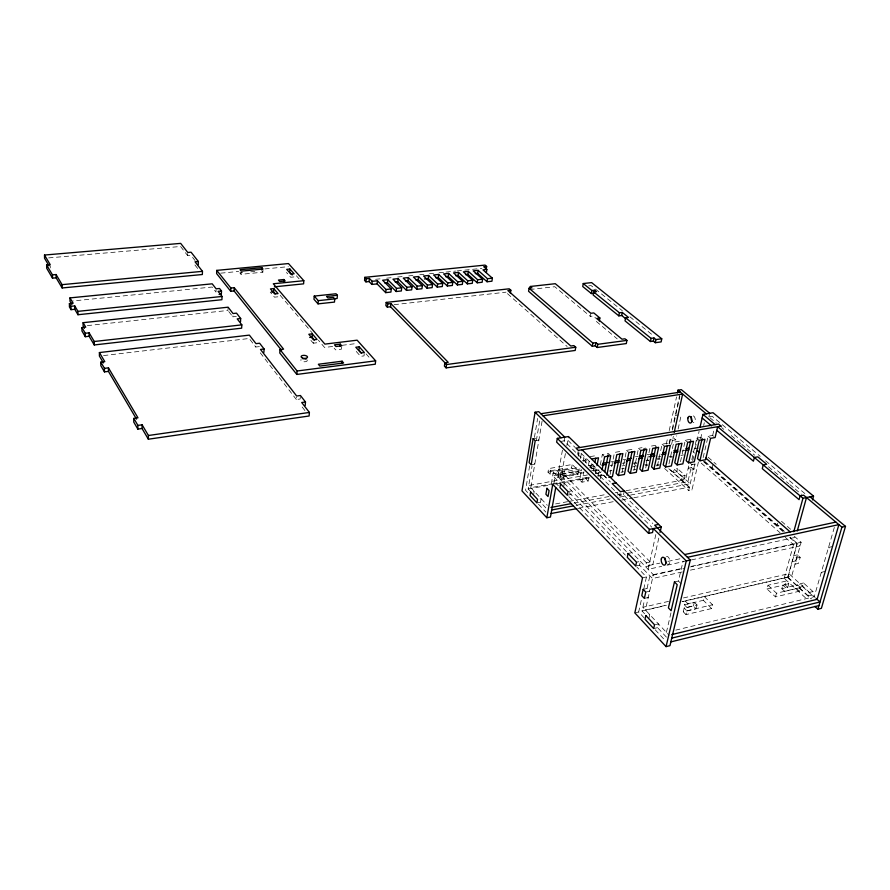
<?xml version="1.0" encoding="UTF-8"?>
<svg xmlns="http://www.w3.org/2000/svg" width="890" height="890" viewBox="0 0 890 890"><rect width="100%" height="100%" fill="white"/><g stroke="black" fill="none" stroke-linecap="round" stroke-linejoin="round"><path stroke-width="0.67" stroke-dasharray="4.45 3.34" d="M189.848 255.419L187.657 255.608L187.734 253.528M216.07 289.906L215.97 292.065L212.065 287.036L72.758 300.965M228.107 307.195L227.94 310.454L87.242 325.629M236.34 316.44L232.857 316.818L233.024 313.536M262.984 270.104L262.85 272.195L241.034 274.309L241.145 272.207M259.391 346.611L255.786 347.033L255.931 344.786M300.33 396.673L300.153 399.009L296.381 399.532L296.559 397.185M316.773 342.784L313.28 343.206L313.469 340.981M341.649 346.933L341.449 349.169L335.652 349.892L334.173 348.179M364.244 353.664L364.021 355.9L360.561 356.334L355.477 350.582M529.65 465.87L525.556 490.268L528.326 493.238M534.434 437.413L537.616 418.445M529.984 490.913L528.171 488.966L532.064 465.915M536.314 440.739L539.729 420.503M542.077 421.237L530.796 487.664L551.299 483.971M533.622 494.818L534.222 491.313L530.629 491.97M545.804 507.867L540.53 502.216L541.142 498.7L537.527 499.368M580.124 469.008L550.087 474.292L547.995 472.134L548.607 468.618L572.203 464.502L578.6 470.899L577.944 474.415L560.233 477.574L558.119 475.405L558.753 471.878L564.683 470.832L564.038 474.348L558.119 475.405M550.087 474.292L550.699 470.766L548.607 468.618M551.322 483.659L553.38 472.045L579.379 467.461M553.947 483.226L554.893 477.886L583.64 472.768M562.424 450.207L557.719 476.495L583.529 471.9M564.772 437.146L564.093 440.884L651.847 527.214M558.364 472.857L560.555 475.093L559.899 478.731L563.581 478.075L649.411 565.817L645.539 566.652L646.374 562.825L650.267 561.99L649.411 565.817M560.233 477.574L560.878 474.036L558.753 471.878M565.406 453.577L561.924 472.201L652.871 564.638L658.856 537.749M566.852 445.59L568.488 436.534M598.291 320.244L593.218 316.028L590.293 316.384L590.86 313.28M563.581 478.075L564.238 474.437L560.555 475.093M563.626 486.886L564.293 483.248L560.6 483.915M577.944 474.415L571.558 467.995L572.203 464.502M578.077 451.664L577.61 454.178L581.359 453.544M578.155 456.292L579.078 451.308L610.429 482.013M580.425 458.539L582.06 449.773M588.857 477.151L588.112 481.067L581.971 482.18L579.724 479.91L581.682 469.464M583.15 461.632L583.885 457.727L580.169 458.361M581.971 482.18L583.951 471.722M585.676 462.578L586.165 459.963L583.885 457.727M588.112 481.067L585.854 478.798L586.588 474.893M588.323 465.77L589.569 459.262M590.604 468.018L591.85 461.498M593.207 471.199L594.453 464.691L587.578 466.015M595.488 473.447L596.745 466.927M598.035 476.606L599.293 470.109M600.305 464.914L602.33 454.534L608.415 453.477L610.74 455.691M600.316 478.853L601.84 471.055M610.106 474.426L614.489 452.432L620.53 451.386M622.088 472.256L626.538 450.34L632.534 449.305L634.881 451.486M620.174 492.96L619.651 495.541L623.501 494.818L652.826 523.554M623.501 494.818L624.024 492.237M633.958 470.12L638.497 448.271L642.057 447.659M646.407 463.022L647.13 459.596M645.728 467.995L650.345 446.224L656.241 445.211L658.622 447.359M657.41 465.882L662.104 444.188L667.934 443.187L670.337 445.323M682.285 571.936L652.492 578.511L639.554 565.172L640.388 561.368L636.506 562.191M666.276 444.11L667.745 437.368M669.213 430.627L676.556 396.907M669.024 443.743L670.192 438.436L673.463 437.869L675.721 439.871L676.611 435.811M672.261 428.98L680.049 393.391M669.536 443.543L671.305 435.466M672.484 430.07L679.86 396.395M671.572 444.422L673.341 436.367M668.991 463.79L673.752 442.174L679.548 441.173L681.962 443.309M678.113 429.058L680.794 416.887M644.204 617.927L638.675 611.986L641.957 597.168M643.748 589.08L646.44 576.954L636.862 567.03M655.83 534.523L648.131 569.311L661.648 566.374M644.605 613.755L642.046 611.007L644.538 599.793M645.762 592.084L649.644 591.205L647.052 588.501L649.878 575.819L683.687 568.399M553.38 472.045L653.349 574.673L645.439 610.017L667.1 605M676.712 471.945L677.468 468.574L674.208 469.175L673.452 472.546L676.712 471.945L684.288 478.842L685.055 475.46L677.468 468.574M680.472 461.721L685.311 440.183L691.052 439.182M648.888 618.339L649.733 614.612L645.862 615.513M691.853 459.663L696.77 438.192L701.32 437.413M695.123 448.694L699.095 431.327M626.015 490.724L685.611 479.554L689.516 462.466L691.841 464.547L687.914 481.668L625.537 493.405M692.72 460.697L694.489 453.01L692.921 451.63M691.841 464.547L695.146 463.946L693.833 469.664L691.497 467.584L692.287 464.146M698.439 461.955L691.964 489.945L688.671 490.568L694.812 463.89M700.608 438.759L702.143 432.095M703.678 425.42L704.29 422.761M666.432 637.14L657.565 627.65L658.433 623.901L654.539 624.825M708.874 416.865L709.43 414.473M703.156 457.627L708.129 436.234L712.656 435.444L715.115 437.535M666.388 632.39L671.093 612.32M681.195 583.818L678.425 581.037L683.086 561.167M712.656 435.444L714.336 428.246M712.857 464.914L712.022 468.429L714.247 468.018M687.002 607.514L684.31 604.755L685.211 600.973L687.914 603.731L687.002 607.514L693.399 606.023L696.114 608.782L683.275 611.808L684.188 608.004L697.037 605L696.114 608.782M711.588 608.549L703.378 600.316L704.313 596.556L712.534 604.777L711.588 608.549L685.99 614.612L686.902 610.807L684.188 608.004M693.399 606.023L694.322 602.241L687.914 603.731M777.704 523.22L777.059 525.645L780.508 524.911M782.822 585.097L785.659 587.723L797.562 584.919L800.433 587.534L799.387 591.216L775.468 596.901L767.013 588.957L768.014 585.275L785.948 581.092L788.785 583.695L787.761 587.367L781.809 588.768L782.822 585.097L788.785 583.695M775.468 596.901L776.481 593.207L800.433 587.534M784.201 578.289L793.491 544.647L796.973 543.89L787.65 577.488L784.201 578.289L807.675 599.838M767.013 588.957L784.935 584.763L785.948 581.092M682.563 601.629L787.928 577.232L797.295 543.456L690.451 566.908M781.809 588.768L784.635 591.405L785.659 587.723M795.716 560.878L797.395 554.848L800.199 557.329L798.508 563.37L795.037 564.16L792.256 561.657L795.716 560.878L798.508 563.37M794.158 536.136L801.145 542.255L791.688 576.175L681.996 601.562M784.635 591.405L796.528 588.59L797.562 584.919M803.514 582.972L800.043 583.784L799.031 587.378L802.502 586.566L803.514 582.972L812.959 591.538L811.914 595.143L808.432 595.977L809.466 592.373L812.959 591.538M834.331 527.436L814.239 596.712L675.799 630.12M653.683 628.574L657.565 627.65M686.902 610.807L712.534 604.777M824.83 571.502L821.314 572.326L824.229 574.918M684.31 604.755L703.378 600.316M668.568 601.373L642.869 607.28L669.069 635.238M683.442 597.947L788.918 573.661L815.218 597.602M642.046 611.007L666.354 605.378M634.837 612.876L638.675 611.986M644.36 598.392L648.231 597.513L646.518 595.699M800.199 557.329L796.717 558.108L793.924 555.627L797.395 554.848M674.453 581.915L678.425 581.037M832.061 546.66L828.523 547.461L831.494 550.009M643.17 589.369L647.052 588.501M642.547 577.799L646.44 576.954M690.418 570.145L800.11 545.926L790.153 537.171M653.349 574.673L683.175 568.132M691.319 566.351L801.145 542.255M667.055 565.206L684.633 561.39M691.397 559.921L795.515 537.326M635.683 566.007L639.554 565.172M648.977 565.473L659.802 563.136M667.934 561.39L681.462 558.464M628.062 553.48L631.922 552.668M578.211 508.357L613.488 501.637M621.62 500.091L632.479 498.022M633.836 497.766L689.461 487.175L668.49 468.007M573.994 503.106L609.261 496.475M617.393 494.94L624.179 493.661M576.164 505.353L610.106 498.934M619.618 497.132L629.13 495.341M630.487 495.085L690.24 483.771L672.217 467.361M684.288 478.842L681.017 479.454L681.785 476.072L685.055 475.46M555.582 503.918L567.776 501.637M569.133 501.382L605.701 494.529M615.179 492.749L617.894 492.248M567.319 495.207L571.024 494.517L571.703 490.857L567.987 491.536M536.915 502.883L540.53 502.216M691.497 467.584L688.204 468.185L690.529 470.276L693.833 469.664M645.183 465.715L647.753 465.248M552.668 483.726L588.201 477.318M597.769 475.594L604.599 474.37M656.542 465.014L659.279 464.513M528.171 488.966L554.081 484.293M555.438 484.049L560.889 483.059M562.258 482.814L589.525 477.897M599.07 476.172L604.521 475.193M620.886 472.245L623.612 471.745M633.157 470.031L635.883 469.531M656.331 465.848L659.056 465.348M579.724 479.91L585.854 478.798M591.683 470.454L598.469 469.241M633.791 462.956L636.517 462.477M646.029 460.775L648.743 460.297M656.887 458.851L659.612 458.361M669.124 456.67L671.839 456.192M594.587 470.81L601.429 469.597M621.954 465.937L624.691 465.448M634.27 463.734L637.006 463.245M657.532 459.596L660.28 459.107M669.859 457.393L672.595 456.904M680.806 455.446L683.542 454.957M587.444 474.96L528.76 485.484L547.306 505.286M595.644 473.491L602.463 472.267M609.283 471.044L612.02 470.554M621.576 468.841L624.302 468.351M632.49 466.883L635.226 466.393M644.772 464.68L647.508 464.191M589.647 467.328L596.445 466.126M682.129 450.985L684.855 450.507M694.378 448.816L698.45 448.104M560.878 474.036L578.6 470.899M581.437 470.565L552.735 475.661L559.999 483.148M591.005 468.874L597.835 467.662M610.14 465.481L612.876 464.992M622.444 463.301L625.169 462.811M657.977 456.993L660.703 456.514M646.652 460.519L649.11 460.086M550.699 470.766L562.558 468.685L564.683 470.832M547.995 472.134L571.558 467.995M635.46 456.759L638.074 456.303M647.23 454.69L649.845 454.234M610.84 461.921L613.577 461.443M623.156 459.752L625.893 459.273M590.059 456.659L596.2 455.591M582.449 460.608L586.165 459.963M531.174 464.769L534.79 464.146L532.721 461.999M675.721 439.871L672.451 440.428L670.192 438.436M560.377 441.507L567.809 440.272L575.318 447.626M709.708 416.731L712.223 416.309L760.216 456.314M535.213 440.795L538.851 440.205L536.759 438.08L533.121 438.681M675.221 415.463L678.514 414.929M332.637 346.477L324.583 347.467L318.375 340.169M342.038 345.32L356.812 343.495M103.518 355.577L249.178 338.489L255.786 347.033M394.148 304.68L506.01 292.176M529.817 289.517L554.782 286.725L590.293 316.384M588.702 285.857L591.094 285.59L594.331 288.193M277.825 296.815L274.487 297.16L270.237 292.12M375.591 279.304L381.12 278.737M386.638 278.17L392.167 277.602M397.685 277.035L403.203 276.467M408.733 275.9L412.871 275.466M419.78 274.765L423.918 274.331M429.436 273.764L433.586 273.341M439.104 272.774L444.622 272.207M446.012 272.062L455.669 271.072M457.048 270.927L481.902 268.368M293.911 276.923L290.685 277.246L286.469 272.474M242.57 272.607L239.844 272.874L241.034 274.309M250.735 271.817L254.818 271.428M220.731 273.163L238.654 271.439M264.842 268.925L288.271 266.677M48.672 257.9L180.57 246.486L187.657 255.608M595.399 289.061L622.332 310.721M629.875 316.784L653.583 335.853M765.556 460.764L807.152 495.441M596.367 321.457L617.226 338.879M709.942 417.755L716.328 423.106M721.656 427.556L723.781 429.336M731.235 435.577L740.825 443.587M741.882 444.477L746.143 448.048M747.211 448.938L754.664 455.168M768.504 466.749L788.74 483.682M789.808 484.572L794.058 488.132M795.126 489.022L801.512 494.373M708.129 436.234L710.587 438.325M696.77 438.192L699.206 440.305M708.14 457.26L716.205 464.302M781.487 521.284L790.643 529.272M685.311 440.183L687.736 442.297M705.002 461.587L785.069 531.975M703.979 461.354L784.146 531.886M703.512 461.61L783.467 531.998M789.697 537.482L796.973 543.89M701.231 463.134L780.018 532.743M785.202 537.326L793.491 544.647M507.445 293.644L567.141 346.499M662.104 444.188L664.496 446.346M802.502 586.566L811.914 595.143M787.928 577.232L811.302 598.603M668.835 468.785L691.964 489.945M787.65 577.488L811.157 598.992M645.228 447.97L646.808 449.417M796.528 588.59L799.387 591.216M664.585 468.452L688.671 490.568M638.497 448.271L640.856 450.451M784.935 584.763L787.761 587.367M626.538 450.34L628.885 452.532M768.014 585.275L776.481 593.207M633.669 463.545L636.506 466.215M602.33 454.534L603.865 456.014M604.087 475.505L606.368 477.752M694.322 602.241L697.037 605M569.177 492.615L626.337 551.544M683.275 611.808L685.99 614.612M556.417 483.737L558.33 485.729M568.866 496.631L625.37 555.138M538.461 504.152L545.837 512.084M655.24 629.808L665.364 640.711M296.381 275.778L299.084 278.804M366.046 353.853L370.663 359.026M261.638 270.771L262.85 272.195M280.183 295.313L312.156 332.86M310.922 340.403L313.28 343.206M192.574 257.388L194.999 260.503M194.91 264.953L199.048 270.271M228.752 311.522L232.857 316.818M260.269 352.841L296.381 399.532M302.188 407.041L306.038 412.026M50.24 265.754L50.263 267.912M307.028 359.894A3.226 1.502 4.6 0 1 304.013 361.774A3.226 1.502 4.6 0 1 301.087 359.493M666.443 556.461A4.061 2.236 76.3 0 1 669.836 560.678A4.061 2.236 76.3 0 1 667.366 564.115M693.321 415.886A3.404 2.002 79.8 0 1 695.257 419.991A3.404 2.002 79.8 0 1 693.054 422.405"/><path stroke-width="1.33" d="M240.689 318.498L237.196 318.887L241.835 324.861L241.646 328.176L94.251 344.953L89.122 336.275L89.134 332.849L85.295 333.272L81.958 327.576L85.763 327.164L83.104 322.681L228.107 307.195L233.024 313.536L236.518 313.147L240.689 318.498L240.511 321.802M94.251 344.953L94.262 341.504L89.134 332.849M263.885 352.396L264.108 348.991L259.602 343.217L255.997 343.651L249.367 335.118L99.413 352.562L99.402 356.056L103.44 362.909M99.413 352.562L104.809 361.674L100.837 362.152L100.826 365.679L104.453 371.887L108.435 371.397L136.515 419.112M104.453 371.887L104.475 368.338L100.837 362.152M108.435 371.397L108.458 367.859L104.475 368.338M108.458 367.859L137.983 417.822L133.811 418.4L133.745 422.071L137.85 429.091L142.044 428.502L148.352 439.215L309.108 415.997L309.409 412.437L301.699 402.514L305.493 401.98L305.203 405.517M137.85 429.091L137.917 425.409L133.811 418.4M142.044 428.502L142.122 424.819L137.917 425.409M148.352 439.215L148.43 435.499L142.122 424.819M198.236 264.642L198.359 261.493L191.061 252.193L187.768 252.482L180.67 243.382L44.5 255.041L44.544 258.256L48.995 265.765M198.359 261.493L195.032 261.793L202.475 271.339L202.341 274.521L62.133 287.959L56.126 277.814L56.092 274.532L52.465 274.865L46.636 264.986L50.229 264.664L44.5 255.041M274.398 286.825L303.59 283.854L303.835 280.695L288.482 263.562L216.748 270.382L216.604 273.553L230.699 291.286L234.081 290.941L281.618 350.382M71.901 304.447L69.999 301.243L69.976 297.894L212.209 283.821L216.114 288.827L219.53 288.482L221.51 291.008L221.354 294.245L219.073 294.479M221.51 291.008L218.083 291.353L222.066 296.459L221.91 299.719L77.975 314.726L74.76 309.286L74.738 305.915L71 306.293L69.409 303.601L73.147 303.223L69.976 297.894M230.699 291.286L230.866 288.06L216.748 270.382M234.081 290.941L234.259 287.715L230.866 288.06M261.693 269.726L261.827 267.634L240.011 269.714L241.201 271.15L263.051 269.058L261.827 267.634M275.266 293.789L273.564 291.775L273.775 288.582L270.449 288.916L274.699 293.945L278.047 293.6L273.775 288.582M283.743 281.629L283.899 279.527L278.437 280.072L279.705 281.529L285.167 280.984L283.899 279.527M234.259 287.715L283.599 349.158L280.005 349.592L279.76 352.985L296.826 374.445L375.28 364.199L375.636 360.828L357.135 340.18L324.872 344.118L273.286 283.776L303.835 280.695M289.895 269.036L294.134 273.786L290.908 274.109L286.68 269.347L289.895 269.036L289.673 272.162L292.209 275.021M296.826 374.445L297.093 370.997L280.005 349.592M337.41 295.28L336.031 293.767L314.226 296.092L313.97 299.285L318.03 303.868L334.473 302.088L334.751 298.884L333.361 297.371L327.909 297.95L326.53 296.437L337.41 295.28L337.132 298.462L334.406 298.751M314.393 339.98L312.023 337.176L312.29 333.85L308.819 334.262L313.558 339.869L317.051 339.446L312.29 333.85M318.03 303.868L318.297 300.653L314.226 296.092M340.058 346.344L340.269 344.118L334.473 344.83L335.953 346.533L341.749 345.821L340.269 344.118M341.905 363.476L342.116 361.207L318.342 364.255L319.822 366.057L343.64 362.986L342.116 361.207M486.207 269.447L486.63 266.444L485.083 265.087L364.856 277.324L364.555 280.439L365.946 281.874L369.072 281.552L371.887 284.433L377.093 283.888L385.693 292.643L390.933 292.076L391.266 288.939L382.611 280.239L387.795 279.705L396.484 288.382L401.69 287.837L401.346 290.963L396.139 291.52L387.462 282.809L387.795 279.705M359.249 346.811L364.355 352.54L360.895 352.985L355.8 347.245L359.249 346.811L358.926 350.148L361.474 353.03M365.946 281.874L366.257 278.759L364.856 277.324M369.072 281.552L369.383 278.437L366.257 278.759M371.887 284.433L372.198 281.307L369.383 278.437M377.093 283.888L377.416 280.773L372.198 281.307M385.693 292.643L386.026 289.506L377.416 280.773M510.404 293.311L510.86 290.24L509.225 288.805L386.204 302.422L385.859 305.615L387.339 307.139L390.543 306.783L445.868 363.71M387.339 307.139L387.684 303.946L386.204 302.422M390.543 306.783L390.888 303.59L387.684 303.946M396.139 291.52L396.484 288.382M405.428 280.929L407.987 280.661L416.832 289.295L421.949 288.749L422.327 285.634L417.188 286.18L408.332 277.58L403.226 278.103L412.048 286.736L411.681 289.851L406.519 290.407L397.763 281.73L398.097 278.637L392.957 279.171L401.69 287.837M406.519 290.407L406.875 287.281L398.097 278.637M407.987 280.661L408.332 277.58M416.832 289.295L417.188 286.18M424.452 278.948L428.235 278.548L437.235 287.103L442.286 286.558L442.675 283.465L437.613 284.01L428.602 275.477L423.562 276L432.54 284.544L432.151 287.648L427.067 288.193L418.144 279.605L418.5 276.523L413.427 277.046L422.327 285.634M427.067 288.193L427.434 285.089L418.5 276.523M428.235 278.548L428.602 275.477M437.235 287.103L437.613 284.01M445.723 276.723L448.215 276.467L457.36 284.934L462.344 284.399L462.755 281.329L457.76 281.863L448.605 273.419L443.632 273.931L452.754 282.397L452.354 285.479L447.325 286.013L438.258 277.502L438.637 274.443L433.63 274.966L442.675 283.465M448.215 276.467L448.605 273.419M447.325 286.013L447.726 282.931L438.637 274.443M390.888 303.59L448.215 362.33L444.844 362.786L444.41 366.124L446.113 367.882L575.185 350.46L575.763 347.245L573.883 345.598L570.802 346.01L507.901 290.563L510.86 290.24M465.47 274.665L467.929 274.409L477.218 282.798L482.146 282.275L482.569 279.215L477.641 279.738L468.34 271.372L463.423 271.884L472.701 280.272L472.279 283.332L467.328 283.865L458.105 275.433L458.506 272.396L453.566 272.907L462.755 281.329M446.113 367.882L446.546 364.533L444.844 362.786M457.36 284.934L457.76 281.863M467.929 274.409L468.34 271.372M467.328 283.865L467.74 280.795L458.506 272.396M486.418 272.485L486.841 269.459L482.97 269.859L492.381 278.17L491.936 281.218L487.053 281.741L477.685 273.386L478.108 270.36L473.224 270.872L482.569 279.215M477.218 282.798L477.641 279.738M487.053 281.741L487.486 278.692L478.108 270.36M529.973 288.505L530.295 286.469L531.953 287.893L529.038 288.215L528.56 291.275L592.284 346.266L595.321 345.865L597.212 347.489L626.304 343.573L626.916 340.403L624.991 338.801L622.01 339.19L596.934 318.342L599.871 317.975L599.304 321.09M564.772 437.146L538.75 411.67L535.09 412.237L521.985 490.913L546.816 517.746L550.443 517.046L555.705 487.742M625.815 318.831L621.698 315.505L618.839 315.861L593.118 294.979L593.663 291.953L619.429 312.791L622.288 312.434L628.473 317.418L625.603 317.786L625.014 320.867L650.434 341.515L653.349 341.115L655.307 342.706L661.125 341.916L661.771 338.779L591.627 282.608L583.25 283.543L582.727 286.536L591.372 293.555L594.186 293.233M579.779 447.536L568.488 436.534L557.307 438.381L556.639 442.119L648.554 533.355L652.504 532.554L653.371 528.593L686.246 560.934L690.273 560.066L669.97 645.662L666.054 646.618L634.837 612.876L642.547 577.799L552.746 484.405L546.816 517.746M591.372 293.555L591.917 290.541L583.25 283.543M594.364 292.232L594.72 290.218L591.917 290.541M592.284 346.266L592.862 343.073L529.038 288.215M595.321 345.865L595.911 342.672L592.862 343.073M597.212 347.489L597.802 344.297L595.911 342.672M618.839 315.861L619.429 312.791M621.698 315.505L622.288 312.434M594.954 462.088L595.71 458.194M597.001 465.626L598.503 457.816L592.351 458.884M602.096 469.753L604.633 456.748L610.74 455.691L606.891 475.16M604.844 471.622L608.159 454.779M620.007 453.967L616.114 473.335L618.417 475.56L624.402 474.481L628.885 452.532L634.881 451.486L630.354 473.402L636.294 472.323L640.856 450.451L646.808 449.417L642.202 471.255L648.076 470.187L652.726 448.393L658.622 447.359L653.939 469.119L659.768 468.062L664.496 446.346L670.337 445.323L665.587 467.005L671.372 465.959L676.166 444.31L681.962 443.309L677.123 464.914L682.864 463.868L687.736 442.297L693.488 441.295L688.582 462.833L694.267 461.799L699.206 440.305L704.913 439.315L699.929 460.775L705.57 459.752L710.587 438.325L715.115 437.535L717.663 426.711L802.958 498.255L813.538 496.108L812.481 499.891M618.417 475.56L622.866 453.577L616.815 454.634L612.409 476.651L608.782 477.307M650.434 341.515L651.08 338.378L625.603 317.786M653.349 341.115L653.994 337.989L651.08 338.378M632 451.886L628.04 471.188L630.354 473.402M655.307 342.706L655.952 339.568L653.994 337.989M644.171 448.527L639.854 469.052L642.202 471.255M655.941 446.569L651.58 466.939L653.939 469.119M677.435 392.868L678.024 390.165L681.34 389.653L709.708 413.283M667.344 445.89L663.206 464.836L665.587 467.005M648.554 533.355L649.422 529.394L557.307 438.381M674.231 432.318L682.641 394.036L542.989 415.819M678.948 443.876L674.742 462.755L677.123 464.914M660.057 532.376L661.259 526.991L582.06 449.773M690.751 440.528L686.179 460.686L688.582 462.833M700.007 427.322L702.978 414.395L713.057 412.726L813.538 496.108M702.154 438.548L697.515 458.639L699.929 460.775M666.054 646.618L686.246 560.934M793.769 531.719L802.958 498.255M797.262 530.974L806.496 497.543M817.888 609.205L841.918 527.147L845.5 526.379L821.381 608.348L817.888 609.205L814.817 606.402M670.86 641.89L818.945 605.589M671.761 634.592L817.12 599.337L838.892 524.622L687.447 557.296M671.761 638.119L820.002 601.963L816.174 598.481M684.644 554.548L835.877 522.096M649.422 529.394L661.259 526.991M658.589 524.399L654.662 525.189L690.273 560.066M551.077 513.519L576.854 508.613M550.932 507.456L571.28 503.618M551.711 509.981L573.438 505.876M624.29 490.946L620.441 491.669L612.22 483.626L616.058 482.914M601.885 465.159L605.968 464.447M614.133 463L619.573 462.043M626.371 460.842L630.454 460.119M638.608 458.673L642.691 457.95M649.489 456.748L654.929 455.791M661.737 454.59L665.809 453.867M673.975 452.42L678.058 451.708M686.212 450.262L688.938 449.784M639.387 456.069L643.303 455.38M651.146 454L653.761 453.544M602.63 463.367L608.104 462.399M614.946 461.198L619.051 460.475M627.261 459.029L631.366 458.305M639.576 456.859L643.681 456.136M650.523 454.935L654.628 454.212M662.827 452.765L665.564 452.287M673.774 450.841L677.88 450.118M686.09 448.671L688.827 448.182M540.864 413.739L680.327 392.101M148.43 435.499L309.409 412.437M446.546 364.533L575.763 347.245M597.802 344.297L626.916 340.403M655.952 339.568L661.771 338.779M297.093 370.997L375.636 360.828M264.108 348.991L260.481 349.436L296.659 396.017L300.431 395.494L305.493 401.98M309.709 337.455L312.023 337.176M593.663 291.953L596.478 291.631L594.72 290.218M94.262 341.504L241.835 324.861M530.295 286.469L555.293 283.699L590.86 313.28L593.786 312.924L599.871 317.975M81.958 327.576L81.958 330.991L85.295 336.698L89.122 336.275M386.026 289.506L391.266 288.939M406.875 287.281L412.048 286.736M427.434 285.089L432.54 284.544M447.726 282.931L452.754 282.397M467.74 280.795L472.701 280.272M487.486 278.692L492.381 278.17M318.297 300.653L334.751 298.884M74.738 305.915L77.975 311.344L222.066 296.459M271.35 292.009L273.564 291.775M384.869 283.076L387.462 282.809M395.193 281.997L397.763 281.73M415.608 279.872L418.144 279.605M435.755 277.769L438.258 277.502M455.636 275.689L458.105 275.433M475.249 273.642L477.685 273.386M486.63 266.444L483.737 266.733L486.841 269.459M69.409 303.601L69.431 306.961L71.011 309.664L74.76 309.286M56.092 274.532L62.1 284.655L202.475 271.339M46.636 264.986L46.681 268.235L52.499 278.147L56.126 277.814M810.022 496.82L845.5 526.379M678.024 390.165L706.348 413.839M841.918 527.147L803.637 495.151L800.099 495.864L799.064 499.635L762.274 468.641L763.231 464.925L766.702 464.28L757.813 456.848L754.353 457.482L753.418 461.176L716.806 430.326M702.978 414.395L715.193 424.63M702.154 417.977L711.566 425.909M697.493 450.763L699.573 452.587M705.826 458.061L790.231 531.953M535.09 412.237L561.045 437.758M84.439 328.321L83.104 326.074L83.104 322.681M52.465 274.865L52.499 278.147M62.1 284.655L62.133 287.959M71 306.293L71.011 309.664M77.975 311.344L77.975 314.726M85.295 333.272L85.295 336.698M302.845 358.792A3.226 1.502 4.6 0 1 306.026 359.204M666.198 562.947A4.061 2.236 76.3 0 1 665.253 558.119M692.042 421.549A3.404 2.002 79.8 0 1 691.474 416.787M533.121 438.681L529.116 462.611L531.174 464.769L535.213 440.795L533.121 438.681M530.629 491.97L530.028 495.474L536.915 502.883L537.527 499.368L530.629 491.97M546.961 488.321L545.904 494.273L548.04 496.531L549.097 490.568L546.961 488.321M560.6 483.915L559.932 487.564L567.319 495.207L567.987 491.536L560.6 483.915M628.062 553.48L627.25 557.274L635.683 566.007L636.506 562.191L628.062 553.48M643.17 589.369L641.779 595.666L644.36 598.392L645.762 592.084L643.17 589.369M645.862 615.513L645.016 619.251L653.683 628.574L654.539 624.825L645.862 615.513M674.453 581.915L668.401 607.892L671.116 610.718L677.212 584.719L674.453 581.915M721.056 426.132L578.311 450.407L576.03 448.171L718.575 424.063L721.056 426.132M302.333 357.936A3.226 1.502 4.6 0 0 307.506 357.279A3.226 1.502 4.6 0 0 303.112 355.399A3.226 1.502 4.6 0 0 302.333 357.936M661.303 558.953A4.061 2.225 76.3 0 0 664.029 565.183A4.061 2.225 76.3 0 0 665.331 559.521A4.061 2.225 76.3 0 0 661.303 558.953M687.914 418.022A3.404 2.002 79.8 0 0 690.273 423.073A3.404 2.002 79.8 0 0 691.419 418A3.404 2.002 79.8 0 0 687.914 418.022"/></g></svg>
